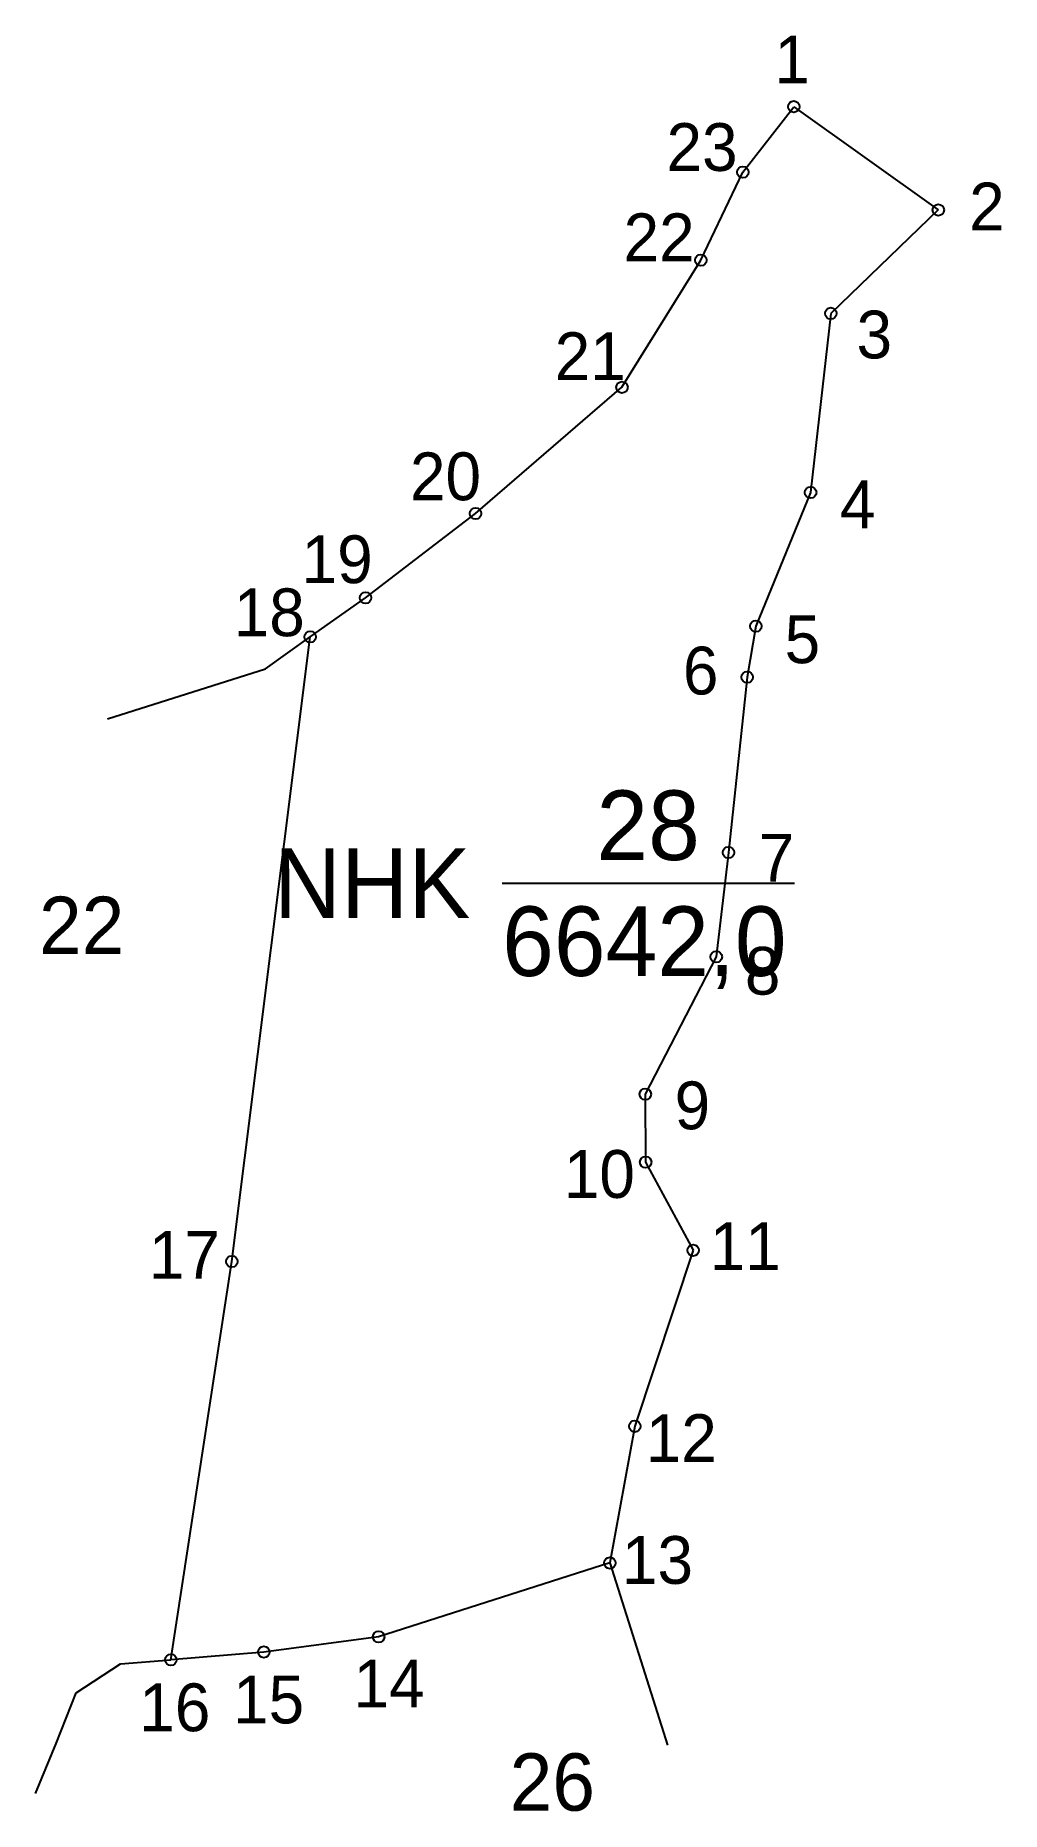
# Model space of a CAD drawing. Extents: x 545477 to 545583, y 1819786 to 1819981.
import ezdxf

# ---------------------------------------------------------------- set-up
doc = ezdxf.new("R2010")
doc.units = 0
for name, color, linetype in [('CanhThua', 7, 'Continuous'), ('MocDinhThua', 7, 'Continuous'), ('NhanDiaChinhThua', 7, 'Continuous'), ('NhanTuCan', 7, 'Continuous'), ('RauThua', 7, 'Continuous'), ('SoHieuDinhThua', 7, 'Continuous')]:
    doc.layers.add(name, color=color, linetype=linetype)

msp = doc.modelspace()

# ---------------------------------------------------------------- linework, layer by layer
at = {"layer": 'CanhThua'}
for p, q in [((545555.09, 1819965.99), (545560.68, 1819973.17)), ((545560.68, 1819973.17), (545576.54, 1819961.84)), ((545550.49, 1819956.33), (545555.09, 1819965.99)), ((545576.54, 1819961.84), (545564.74, 1819950.49)), ((545541.83, 1819942.38), (545550.49, 1819956.33)), ((545564.74, 1819950.49), (545562.53, 1819930.84)), ((545525.77, 1819928.54), (545541.83, 1819942.38)), ((545562.53, 1819930.84), (545556.53, 1819916.17)), ((545513.7, 1819919.29), (545525.77, 1819928.54)), ((545507.63, 1819914.99), (545513.7, 1819919.29)), ((545499.02, 1819846.46), (545507.63, 1819914.99)), ((545556.53, 1819916.17), (545555.58, 1819910.58)), ((545555.58, 1819910.58), (545553.51, 1819891.33)), ((545553.51, 1819891.33), (545552.18, 1819879.89)), ((545552.18, 1819879.89), (545544.39, 1819864.82)), ((545544.39, 1819864.82), (545544.43, 1819857.36)), ((545544.43, 1819857.36), (545549.64, 1819847.69)), ((545549.64, 1819847.69), (545543.24, 1819828.38)), ((545492.34, 1819802.76), (545499.02, 1819846.46)), ((545543.24, 1819828.38), (545540.5, 1819813.38)), ((545540.5, 1819813.38), (545515.13, 1819805.27)), ((545515.13, 1819805.27), (545502.53, 1819803.61)), ((545502.53, 1819803.61), (545492.34, 1819802.76))]:
    msp.add_line(p, q, dxfattribs=at)
at = {"layer": 'MocDinhThua'}
for centre in [(545560.68, 1819973.17), (545555.09, 1819965.99), (545576.54, 1819961.84), (545550.49, 1819956.33), (545564.74, 1819950.49), (545541.83, 1819942.38), (545562.53, 1819930.84), (545525.77, 1819928.54), (545513.7, 1819919.29), (545507.63, 1819914.99), (545556.53, 1819916.17), (545555.58, 1819910.58), (545553.51, 1819891.33), (545552.18, 1819879.89), (545544.39, 1819864.82), (545544.43, 1819857.36), (545499.02, 1819846.46), (545549.64, 1819847.69), (545543.24, 1819828.38), (545540.5, 1819813.38), (545515.13, 1819805.27), (545502.53, 1819803.61), (545492.34, 1819802.76)]:
    msp.add_circle(centre, 0.629, dxfattribs=at)
at = {"layer": 'NhanDiaChinhThua'}
msp.add_line((545528.68, 1819887.97), (545560.77, 1819887.97), dxfattribs=at)
at = {"layer": 'RauThua'}
for p, q in [((545502.7, 1819911.5), (545507.63, 1819914.99)), ((545485.37, 1819906), (545502.7, 1819911.5)), ((545540.5, 1819813.38), (545546.81, 1819793.38)), ((545481.93, 1819799.12), (545486.79, 1819802.3)), ((545486.79, 1819802.3), (545492.34, 1819802.76)), ((545479.75, 1819793.58), (545481.93, 1819799.12)), ((545477.48, 1819788.1), (545479.75, 1819793.58))]:
    msp.add_line(p, q, dxfattribs=at)

# ---------------------------------------------------------------- texts
at = {"layer": 'NhanDiaChinhThua'}
for s, p in [('28', (545539.03, 1819890.51)), ('NHK', (545503.64, 1819884.15)), ('6642,0', (545528.68, 1819877.79))]:
    msp.add_text(s, height=7.632, dxfattribs=at).set_placement(p)
at = {"layer": 'NhanTuCan'}
for s, p in [('22', (545477.87, 1819880.2)), ('26', (545529.51, 1819786.2))]:
    msp.add_text(s, height=6.292, dxfattribs=at).set_placement(p)
at = {"layer": 'SoHieuDinhThua'}
for s, height, p in [('1', 5.24, (545558.56, 1819975.74)), ('23', 5.243, (545546.72, 1819966.12)), ('2', 5.24, (545579.93, 1819959.6)), ('22', 5.243, (545542.01, 1819956.22)), ('3', 5.24, (545567.57, 1819945.55)), ('21', 5.243, (545534.45, 1819943.17)), ('20', 5.243, (545518.57, 1819929.99)), ('4', 5.24, (545565.75, 1819926.92)), ('19', 5.243, (545506.68, 1819920.89)), ('18', 5.243, (545499.23, 1819915.07)), ('5', 5.24, (545559.68, 1819912.11)), ('6', 5.24, (545548.52, 1819908.68)), ('7', 5.24, (545556.85, 1819888.13)), ('8', 5.24, (545555.32, 1819875.74)), ('9', 5.24, (545547.61, 1819860.97)), ('10', 5.243, (545535.45, 1819853.44)), ('11', 5.243, (545551.46, 1819845.52)), ('17', 5.243, (545489.92, 1819844.56)), ('12', 5.243, (545544.44, 1819824.46)), ('13', 5.243, (545541.83, 1819811.09)), ('14', 5.243, (545512.38, 1819797.53)), ('16', 5.243, (545488.87, 1819794.92)), ('15', 5.243, (545499.16, 1819795.78))]:
    msp.add_text(s, height=height, dxfattribs=at).set_placement(p)

doc.saveas('drawing.dxf')
